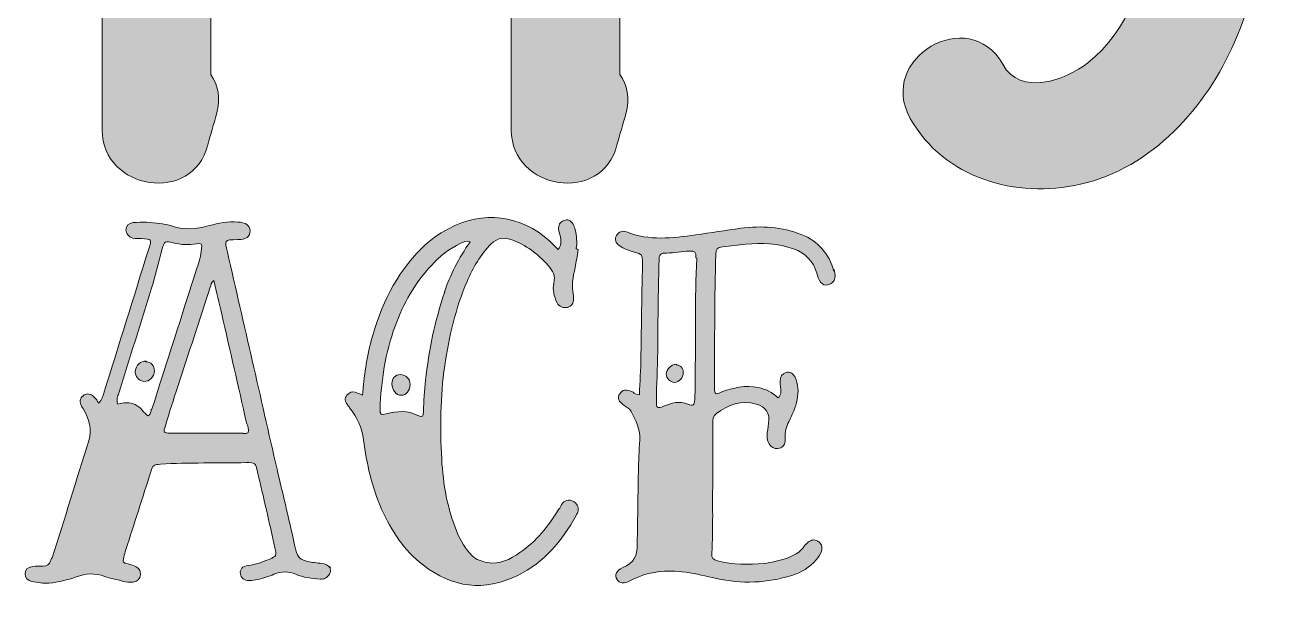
# Model space of a CAD drawing. Header units: inches. Extents: x 88 to 410, y -470 to -31.
# Drawn here: x 222.7 to 409.8, y -469.9 to -385.4 of the extents above; entities that cross this region are included whole.
import ezdxf

# ---------------------------------------------------------------- set-up
doc = ezdxf.new("R2010")
doc.units = ezdxf.units.IN
doc.header["$MEASUREMENT"] = 0
doc.layers.add('Layer 1', color=7, linetype='Continuous')

# ---------------------------------------------------------------- blocks, each defined once
blk = doc.blocks.new('block 15')
at = {"layer": 'Layer 1', "true_color": 0x0b0b0b}
h = blk.add_hatch(color=28, dxfattribs=at)
h.dxf.hatch_style = 2
edge = h.paths.add_edge_path()
edge.add_spline(control_points=[(397.07, -305.72), (400.79, -304.63), (406.25, -307.03), (406.91, -311.39), (408.88, -324.7), (409.75, -338.01), (409.31, -351.31), (408.88, -363.53), (408, -376.62), (402.97, -387.97), (398.82, -397.57), (390.73, -406.73), (380.02, -409.13), (370.41, -411.31), (359.69, -408.26), (354.67, -399.31), (349.64, -390.37), (363.41, -382.29), (368.44, -391.24), (371.06, -396.04), (377.84, -393.64), (381.12, -391.02), (387.24, -386.22), (389.64, -378.37), (390.95, -371.17), (391.39, -368.77), (391.83, -366.37), (392.05, -363.97), (387.89, -368.11), (382.65, -371.17), (375.65, -372.26), (363.63, -374.22), (354.01, -364.62), (351.39, -353.5), (348.33, -341.28), (349.86, -327.31), (349.86, -314.88), (349.86, -304.63), (365.81, -304.63), (365.81, -314.88), (365.81, -324.04), (365.6, -333.21), (365.81, -342.37), (366.03, -347.17), (367.13, -358.3), (374.56, -355.9), (389.86, -351.1), (388.98, -327.31), (389.64, -314.88), (389.64, -312.92), (390.3, -311.39), (391.39, -310.08), (392.26, -307.9), (394.01, -306.15), (396.64, -305.5), (396.64, -305.5), (397.07, -305.72), (397.07, -305.72)], knot_values=[0, 0, 0, 0, 1, 1, 1, 2, 2, 2, 3, 3, 3, 4, 4, 4, 5, 5, 5, 6, 6, 6, 7, 7, 7, 8, 8, 8, 9, 9, 9, 10, 10, 10, 11, 11, 11, 12, 12, 12, 13, 13, 13, 14, 14, 14, 15, 15, 15, 16, 16, 16, 17, 17, 17, 18, 18, 18, 19, 19, 19, 19], degree=3, periodic=1)
h = blk.add_hatch(color=28, dxfattribs=at)
h.dxf.hatch_style = 2
edge = h.paths.add_edge_path()
edge.add_spline(control_points=[(267.24, -308.99), (277.08, -312.48), (284.07, -320.99), (284.95, -331.46), (286.48, -350.66), (267.24, -367.02), (250.41, -373.13), (250.41, -379.68), (250.41, -386.22), (250.41, -392.77), (251.5, -394.29), (251.94, -396.26), (251.29, -398.66), (250.85, -400.18), (250.41, -401.71), (249.97, -403.24), (247.79, -412.18), (234.23, -410), (234.23, -401.06), (234.23, -375.31), (234.23, -349.57), (234.23, -323.82), (224.62, -323.82), (225.05, -308.55), (235.11, -307.9), (245.6, -307.24), (257.41, -305.06), (267.68, -308.55), (267.68, -308.55), (267.24, -308.99), (267.24, -308.99)], knot_values=[0, 0, 0, 0, 1, 1, 1, 2, 2, 2, 3, 3, 3, 4, 4, 4, 5, 5, 5, 6, 6, 6, 7, 7, 7, 8, 8, 8, 9, 9, 9, 10, 10, 10, 10], degree=3, periodic=1)
edge = h.paths.add_edge_path()
edge.add_spline(control_points=[(259.81, -348.91), (263.75, -344.99), (268.77, -338.88), (268.77, -332.99), (268.77, -324.04), (259.37, -322.52), (250.19, -322.95), (250.19, -333.86), (250.19, -344.77), (250.19, -355.68), (253.91, -353.93), (257.19, -351.53), (260.03, -348.7), (260.03, -348.7), (259.81, -348.91), (259.81, -348.91)], knot_values=[0, 0, 0, 0, 1, 1, 1, 2, 2, 2, 3, 3, 3, 4, 4, 4, 5, 5, 5, 5], degree=3, periodic=1)
h = blk.add_hatch(color=28, dxfattribs=at)
h.dxf.hatch_style = 2
edge = h.paths.add_edge_path()
edge.add_spline(control_points=[(328.22, -308.99), (338.06, -312.48), (345.05, -320.99), (345.93, -331.46), (347.46, -350.66), (328.22, -367.02), (311.39, -373.13), (311.39, -379.68), (311.39, -386.22), (311.39, -392.77), (312.48, -394.29), (312.92, -396.26), (312.27, -398.66), (311.83, -400.18), (311.39, -401.71), (310.95, -403.24), (308.77, -412.18), (295.21, -410), (295.21, -401.06), (295.21, -375.31), (295.21, -349.57), (295.21, -323.82), (285.6, -323.82), (286.03, -308.55), (296.09, -307.9), (306.58, -307.24), (318.39, -305.06), (328.66, -308.55), (328.66, -308.55), (328.22, -308.99), (328.22, -308.99)], knot_values=[0, 0, 0, 0, 1, 1, 1, 2, 2, 2, 3, 3, 3, 4, 4, 4, 5, 5, 5, 6, 6, 6, 7, 7, 7, 8, 8, 8, 9, 9, 9, 10, 10, 10, 10], degree=3, periodic=1)
edge = h.paths.add_edge_path()
edge.add_spline(control_points=[(320.79, -348.91), (324.73, -344.99), (329.75, -338.88), (329.75, -332.99), (329.75, -324.04), (320.35, -322.52), (311.17, -322.95), (311.17, -333.86), (311.17, -344.77), (311.17, -355.68), (314.89, -353.93), (318.17, -351.53), (321.01, -348.7), (321.01, -348.7), (320.79, -348.91), (320.79, -348.91)], knot_values=[0, 0, 0, 0, 1, 1, 1, 2, 2, 2, 3, 3, 3, 4, 4, 4, 5, 5, 5, 5], degree=3, periodic=1)
at = {"layer": 'Layer 1', "lineweight": 0}
for points, knots in [([(397.07, -305.72), (400.79, -304.63), (406.25, -307.03), (406.91, -311.39), (408.88, -324.7), (409.75, -338.01), (409.31, -351.31), (408.88, -363.53), (408, -376.62), (402.97, -387.97), (398.82, -397.57), (390.73, -406.73), (380.02, -409.13), (370.41, -411.31), (359.69, -408.26), (354.67, -399.31), (349.64, -390.37), (363.41, -382.29), (368.44, -391.24), (371.06, -396.04), (377.84, -393.64), (381.12, -391.02), (387.24, -386.22), (389.64, -378.37), (390.95, -371.17), (391.39, -368.77), (391.83, -366.37), (392.05, -363.97), (387.89, -368.11), (382.65, -371.17), (375.65, -372.26), (363.63, -374.22), (354.01, -364.62), (351.39, -353.5), (348.33, -341.28), (349.86, -327.31), (349.86, -314.88), (349.86, -304.63), (365.81, -304.63), (365.81, -314.88), (365.81, -324.04), (365.6, -333.21), (365.81, -342.37), (366.03, -347.17), (367.13, -358.3), (374.56, -355.9), (389.86, -351.1), (388.98, -327.31), (389.64, -314.88), (389.64, -312.92), (390.3, -311.39), (391.39, -310.08), (392.26, -307.9), (394.01, -306.15), (396.64, -305.5), (396.64, -305.5), (397.07, -305.72), (397.07, -305.72)], [0, 0, 0, 0, 1, 1, 1, 2, 2, 2, 3, 3, 3, 4, 4, 4, 5, 5, 5, 6, 6, 6, 7, 7, 7, 8, 8, 8, 9, 9, 9, 10, 10, 10, 11, 11, 11, 12, 12, 12, 13, 13, 13, 14, 14, 14, 15, 15, 15, 16, 16, 16, 17, 17, 17, 18, 18, 18, 19, 19, 19, 19]), ([(267.24, -308.99), (277.08, -312.48), (284.07, -320.99), (284.95, -331.46), (286.48, -350.66), (267.24, -367.02), (250.41, -373.13), (250.41, -379.68), (250.41, -386.22), (250.41, -392.77), (251.5, -394.29), (251.94, -396.26), (251.29, -398.66), (250.85, -400.18), (250.41, -401.71), (249.97, -403.24), (247.79, -412.18), (234.23, -410), (234.23, -401.06), (234.23, -375.31), (234.23, -349.57), (234.23, -323.82), (224.62, -323.82), (225.05, -308.55), (235.11, -307.9), (245.6, -307.24), (257.41, -305.06), (267.68, -308.55), (267.68, -308.55), (267.24, -308.99), (267.24, -308.99)], [0, 0, 0, 0, 1, 1, 1, 2, 2, 2, 3, 3, 3, 4, 4, 4, 5, 5, 5, 6, 6, 6, 7, 7, 7, 8, 8, 8, 9, 9, 9, 10, 10, 10, 10]), ([(328.22, -308.99), (338.06, -312.48), (345.05, -320.99), (345.93, -331.46), (347.46, -350.66), (328.22, -367.02), (311.39, -373.13), (311.39, -379.68), (311.39, -386.22), (311.39, -392.77), (312.48, -394.29), (312.92, -396.26), (312.27, -398.66), (311.83, -400.18), (311.39, -401.71), (310.95, -403.24), (308.77, -412.18), (295.21, -410), (295.21, -401.06), (295.21, -375.31), (295.21, -349.57), (295.21, -323.82), (285.6, -323.82), (286.03, -308.55), (296.09, -307.9), (306.58, -307.24), (318.39, -305.06), (328.66, -308.55), (328.66, -308.55), (328.22, -308.99), (328.22, -308.99)], [0, 0, 0, 0, 1, 1, 1, 2, 2, 2, 3, 3, 3, 4, 4, 4, 5, 5, 5, 6, 6, 6, 7, 7, 7, 8, 8, 8, 9, 9, 9, 10, 10, 10, 10])]:
    blk.add_open_spline(points, degree=3, knots=knots, dxfattribs=at)
blk = doc.blocks.new('block 25')
at = {"layer": 'Layer 1', "true_color": 0x0b0b0b}
h = blk.add_hatch(color=28, dxfattribs=at)
h.dxf.hatch_style = 2
edge = h.paths.add_edge_path()
edge.add_spline(control_points=[(305.18, -418.92), (305.03, -419.85), (304.88, -420.7), (304.72, -421.54), (304.41, -422.93), (304.11, -424.32), (304.49, -425.71), (304.49, -425.86), (304.49, -426.02), (304.49, -426.17), (304.49, -426.86), (304.18, -427.33), (303.57, -427.48), (302.95, -427.63), (302.33, -427.4), (302.02, -426.79), (301.56, -425.86), (301.33, -424.86), (301.56, -423.86), (301.79, -422.78), (301.41, -422.01), (300.71, -421.23), (299.17, -419.54), (297.4, -418.15), (295.16, -417.38), (294, -416.99), (293.08, -417.15), (292.23, -418), (290.61, -419.62), (289.53, -421.54), (288.61, -423.63), (286.91, -427.63), (285.91, -431.88), (285.29, -436.19), (284.6, -440.82), (284.6, -445.45), (284.83, -450.08), (285.06, -453.85), (285.67, -457.56), (287.14, -461.03), (287.68, -462.34), (288.37, -463.49), (289.38, -464.5), (289.99, -465.11), (290.76, -465.34), (291.61, -465.5), (293.54, -465.88), (295.01, -465.04), (296.47, -464.03), (298.94, -462.41), (300.71, -460.1), (302.25, -457.63), (302.49, -457.32), (302.64, -456.94), (302.87, -456.63), (303.33, -456.17), (304.03, -456.09), (304.57, -456.48), (305.11, -456.86), (305.26, -457.4), (305.11, -458.02), (305.03, -458.17), (304.95, -458.33), (304.88, -458.48), (302.79, -462.26), (300.1, -465.5), (296.16, -467.43), (291.15, -469.89), (286.45, -469.28), (282.05, -465.88), (279.2, -463.72), (277.35, -460.79), (275.88, -457.56), (274.42, -454.24), (273.64, -450.77), (273.18, -447.22), (272.95, -445.45), (272.26, -443.83), (271.1, -442.44), (271.02, -442.29), (270.87, -442.13), (270.79, -441.98), (270.41, -441.52), (270.33, -441.05), (270.71, -440.59), (271.02, -440.13), (271.49, -439.97), (271.95, -440.13), (272.26, -440.2), (272.57, -440.36), (273.03, -440.59), (273.26, -437.74), (273.64, -435.04), (274.34, -432.42), (275.73, -427.25), (277.96, -422.55), (281.82, -418.69), (282.98, -417.53), (284.37, -416.53), (285.83, -415.76), (290.92, -412.98), (296.63, -413.68), (300.94, -417.61), (301.33, -418), (301.71, -418.38), (302.18, -418.84), (302.64, -418.3), (302.64, -417.69), (302.56, -417.07), (302.49, -416.69), (302.33, -416.3), (302.25, -415.91), (302.18, -415.22), (302.49, -414.76), (303.03, -414.53), (303.57, -414.29), (304.11, -414.53), (304.41, -415.07), (304.57, -415.3), (304.65, -415.61), (304.72, -415.91), (304.95, -416.84), (305.03, -417.76), (304.88, -418.69), (304.88, -418.69), (305.18, -418.92), (305.18, -418.92)], knot_values=[0, 0, 0, 0, 1, 1, 1, 2, 2, 2, 3, 3, 3, 4, 4, 4, 5, 5, 5, 6, 6, 6, 7, 7, 7, 8, 8, 8, 9, 9, 9, 10, 10, 10, 11, 11, 11, 12, 12, 12, 13, 13, 13, 14, 14, 14, 15, 15, 15, 16, 16, 16, 17, 17, 17, 18, 18, 18, 19, 19, 19, 20, 20, 20, 21, 21, 21, 22, 22, 22, 23, 23, 23, 24, 24, 24, 25, 25, 25, 26, 26, 26, 27, 27, 27, 28, 28, 28, 29, 29, 29, 30, 30, 30, 31, 31, 31, 32, 32, 32, 33, 33, 33, 34, 34, 34, 35, 35, 35, 36, 36, 36, 37, 37, 37, 38, 38, 38, 39, 39, 39, 40, 40, 40, 41, 41, 41, 42, 42, 42, 42], degree=3, periodic=1)
edge = h.paths.add_edge_path()
edge.add_spline(control_points=[(285.21, -425.24), (286.14, -422.62), (287.37, -420.16), (289.07, -417.69), (288.45, -417.53), (288.07, -417.76), (287.68, -417.92), (285.98, -418.77), (284.52, -419.85), (283.29, -421.23), (280.82, -423.86), (279.12, -426.94), (277.89, -430.26), (276.42, -434.27), (275.8, -438.43), (275.65, -442.67), (275.65, -443.44), (275.8, -443.6), (276.58, -443.37), (278.2, -442.9), (279.74, -442.83), (281.28, -443.6), (281.97, -443.91), (282.13, -443.75), (282.13, -442.98), (282.13, -441.44), (282.28, -439.9), (282.44, -438.35), (282.9, -433.88), (283.82, -429.49), (285.29, -425.17), (285.29, -425.17), (285.21, -425.24), (285.21, -425.24)], knot_values=[0, 0, 0, 0, 1, 1, 1, 2, 2, 2, 3, 3, 3, 4, 4, 4, 5, 5, 5, 6, 6, 6, 7, 7, 7, 8, 8, 8, 9, 9, 9, 10, 10, 10, 11, 11, 11, 11], degree=3, periodic=1)
edge = h.paths.add_edge_path()
edge.add_spline(control_points=[(280.12, -438.97), (280.12, -439.9), (279.58, -440.59), (278.81, -440.59), (278.04, -440.59), (277.42, -439.82), (277.42, -438.89), (277.42, -438.05), (277.89, -437.51), (278.66, -437.51), (279.51, -437.51), (280.12, -438.12), (280.12, -438.97)], knot_values=[0, 0, 0, 0, 1, 1, 1, 2, 2, 2, 3, 3, 3, 4, 4, 4, 4], degree=3, periodic=1)
h = blk.add_hatch(color=28, dxfattribs=at)
h.dxf.hatch_style = 2
edge = h.paths.add_edge_path()
edge.add_spline(control_points=[(268.09, -466.11), (268.32, -466.5), (268.32, -466.89), (268.09, -467.27), (267.78, -467.81), (267.32, -468.04), (266.7, -467.97), (265.47, -467.89), (264.23, -467.73), (263.08, -467.27), (262, -466.81), (260.92, -466.81), (259.84, -467.27), (259.07, -467.58), (258.22, -467.89), (257.37, -468.04), (256.99, -468.12), (256.6, -468.2), (256.21, -468.2), (255.37, -468.2), (254.9, -467.81), (254.83, -467.19), (254.75, -466.58), (255.13, -466.04), (255.98, -465.96), (257.14, -465.81), (258.14, -465.42), (259.14, -465.04), (260.22, -464.57), (260.22, -464.5), (259.99, -463.34), (259.14, -459.56), (258.3, -455.78), (257.37, -452), (257.06, -450.62), (257.06, -450.62), (255.68, -450.62), (251.43, -450.69), (247.19, -450.62), (242.95, -450.85), (241.87, -450.92), (241.79, -451), (241.49, -452), (240.25, -455.86), (239.02, -459.71), (237.78, -463.57), (237.63, -463.96), (237.55, -464.34), (237.48, -464.73), (237.25, -465.5), (237.32, -465.58), (238.09, -465.73), (238.4, -465.81), (238.79, -465.88), (239.1, -466.04), (239.64, -466.27), (240.02, -466.73), (239.94, -467.35), (239.87, -467.97), (239.48, -468.35), (238.86, -468.43), (238.32, -468.51), (237.78, -468.43), (237.25, -468.27), (236.4, -468.04), (235.47, -467.89), (234.62, -467.58), (233.16, -467.04), (231.77, -467.12), (230.38, -467.66), (229.07, -468.12), (227.68, -468.43), (226.3, -468.58), (225.45, -468.66), (224.6, -468.51), (223.75, -468.35), (223.13, -468.27), (222.75, -467.73), (222.75, -467.19), (222.75, -466.65), (223.13, -466.19), (223.83, -466.11), (224.37, -466.04), (224.91, -466.04), (225.45, -466.04), (225.99, -466.04), (226.37, -465.81), (226.53, -465.27), (226.6, -465.11), (226.68, -464.96), (226.76, -464.8), (228.69, -459.02), (230.38, -453.16), (232.23, -447.38), (232.77, -445.6), (232.31, -444.14), (231.46, -442.67), (231.38, -442.52), (231.23, -442.36), (231.15, -442.21), (230.84, -441.59), (230.92, -441.05), (231.38, -440.67), (231.77, -440.28), (232.31, -440.28), (232.85, -440.67), (233, -440.82), (233.16, -440.98), (233.31, -441.13), (233.47, -441.28), (233.54, -441.52), (233.7, -441.75), (234.24, -441.21), (234.31, -440.74), (234.47, -440.28), (236.71, -433.11), (238.94, -425.94), (241.18, -418.77), (241.64, -417.3), (241.64, -417.3), (240.1, -417.23), (239.64, -417.23), (239.17, -417.23), (238.79, -417.15), (238.17, -416.99), (237.78, -416.45), (237.78, -415.91), (237.78, -415.37), (238.17, -414.91), (238.86, -414.83), (240.18, -414.76), (241.49, -414.76), (242.8, -414.99), (243.34, -415.07), (243.88, -415.14), (244.42, -415.3), (246.34, -415.99), (248.27, -415.84), (250.2, -415.3), (251.59, -414.91), (252.98, -414.68), (254.44, -414.76), (255.6, -414.83), (256.29, -415.3), (256.29, -416.07), (256.29, -416.92), (255.68, -417.38), (254.44, -417.38), (252.28, -417.38), (252.51, -417.53), (252.9, -419.23), (255.37, -430.03), (257.83, -440.82), (260.3, -451.62), (261.23, -455.63), (262.23, -459.64), (263.08, -463.65), (263.31, -464.73), (263.93, -465.19), (264.85, -465.34), (265.55, -465.5), (266.24, -465.58), (266.93, -465.65), (267.47, -465.73), (267.94, -465.88), (268.24, -466.35), (268.24, -466.35), (268.09, -466.11), (268.09, -466.11)], knot_values=[0, 0, 0, 0, 1, 1, 1, 2, 2, 2, 3, 3, 3, 4, 4, 4, 5, 5, 5, 6, 6, 6, 7, 7, 7, 8, 8, 8, 9, 9, 9, 10, 10, 10, 11, 11, 11, 12, 12, 12, 13, 13, 13, 14, 14, 14, 15, 15, 15, 16, 16, 16, 17, 17, 17, 18, 18, 18, 19, 19, 19, 20, 20, 20, 21, 21, 21, 22, 22, 22, 23, 23, 23, 24, 24, 24, 25, 25, 25, 26, 26, 26, 27, 27, 27, 28, 28, 28, 29, 29, 29, 30, 30, 30, 31, 31, 31, 32, 32, 32, 33, 33, 33, 34, 34, 34, 35, 35, 35, 36, 36, 36, 37, 37, 37, 38, 38, 38, 39, 39, 39, 40, 40, 40, 41, 41, 41, 42, 42, 42, 43, 43, 43, 44, 44, 44, 45, 45, 45, 46, 46, 46, 47, 47, 47, 48, 48, 48, 49, 49, 49, 50, 50, 50, 51, 51, 51, 52, 52, 52, 53, 53, 53, 54, 54, 54, 55, 55, 55, 56, 56, 56, 56], degree=3, periodic=1)
edge = h.paths.add_edge_path()
edge.add_spline(control_points=[(241.64, -442.67), (243.88, -435.65), (246.11, -428.64), (248.35, -421.62), (248.66, -420.7), (248.97, -419.77), (249.04, -418.77), (249.12, -418), (249.04, -417.84), (248.27, -418), (247.12, -418.23), (245.96, -418.15), (244.8, -417.84), (243.65, -417.53), (243.49, -417.61), (243.18, -418.77), (242.64, -420.77), (242.18, -422.78), (241.56, -424.78), (239.94, -429.95), (238.32, -435.11), (236.71, -440.28), (236.55, -440.74), (236.32, -441.21), (236.55, -441.9), (237.48, -441.67), (238.32, -441.59), (239.17, -441.98), (240.02, -442.36), (240.41, -443.21), (241.1, -443.67), (241.49, -443.37), (241.49, -442.98), (241.56, -442.67), (241.56, -442.67), (241.64, -442.67), (241.64, -442.67)], knot_values=[0, 0, 0, 0, 1, 1, 1, 2, 2, 2, 3, 3, 3, 4, 4, 4, 5, 5, 5, 6, 6, 6, 7, 7, 7, 8, 8, 8, 9, 9, 9, 10, 10, 10, 11, 11, 11, 12, 12, 12, 12], degree=3, periodic=1)
edge = h.paths.add_edge_path()
edge.add_spline(control_points=[(240.72, -435.58), (241.49, -435.58), (242.03, -436.19), (242.03, -436.97), (242.03, -437.81), (241.25, -438.59), (240.41, -438.51), (239.64, -438.43), (239.1, -437.74), (239.17, -436.97), (239.25, -436.12), (239.94, -435.42), (240.79, -435.5), (240.79, -435.5), (240.72, -435.58), (240.72, -435.58)], knot_values=[0, 0, 0, 0, 1, 1, 1, 2, 2, 2, 3, 3, 3, 4, 4, 4, 5, 5, 5, 5], degree=3, periodic=1)
edge = h.paths.add_edge_path()
edge.add_spline(control_points=[(255.21, -446.3), (256.06, -446.3), (256.14, -446.14), (255.98, -445.37), (255.91, -445.14), (255.83, -444.91), (255.75, -444.68), (254.52, -439.28), (253.28, -433.88), (252.05, -428.48), (251.67, -426.86), (251.28, -425.24), (250.89, -423.47), (250.43, -423.78), (250.43, -424.16), (250.35, -424.47), (248.74, -429.41), (247.12, -434.34), (245.5, -439.28), (244.88, -441.21), (244.26, -443.13), (243.65, -445.14), (243.34, -446.07), (243.41, -446.22), (244.34, -446.22), (247.96, -446.22), (251.59, -446.22), (255.21, -446.22), (255.21, -446.22), (255.21, -446.3), (255.21, -446.3)], knot_values=[0, 0, 0, 0, 1, 1, 1, 2, 2, 2, 3, 3, 3, 4, 4, 4, 5, 5, 5, 6, 6, 6, 7, 7, 7, 8, 8, 8, 9, 9, 9, 10, 10, 10, 10], degree=3, periodic=1)
h = blk.add_hatch(color=28, dxfattribs=at)
h.dxf.hatch_style = 2
edge = h.paths.add_edge_path()
edge.add_spline(control_points=[(343.28, -421.77), (343.44, -422.16), (343.51, -422.62), (343.44, -423.09), (343.36, -423.63), (343.05, -423.93), (342.51, -424.09), (341.97, -424.24), (341.58, -424.09), (341.28, -423.7), (340.97, -423.32), (340.89, -422.85), (340.74, -422.39), (340.2, -420.62), (339.04, -419.38), (337.27, -418.77), (334.95, -417.92), (332.56, -417.84), (330.17, -418.07), (329.02, -418.15), (327.86, -418.3), (326.7, -418.46), (325.78, -418.61), (325.78, -418.69), (325.7, -419.62), (325.47, -425.94), (325.54, -432.26), (325.47, -438.59), (325.47, -438.89), (325.47, -439.2), (325.47, -439.51), (325.54, -440.44), (325.62, -440.51), (326.47, -440.13), (328.24, -439.43), (330.09, -439.05), (332.02, -439.43), (333.1, -439.66), (334.1, -440.13), (334.95, -440.98), (335.49, -440.51), (335.42, -439.97), (335.34, -439.43), (335.34, -439.12), (335.26, -438.82), (335.26, -438.51), (335.26, -437.81), (335.57, -437.35), (336.11, -437.2), (336.65, -437.04), (337.19, -437.27), (337.5, -437.89), (337.96, -438.97), (338.04, -440.05), (337.81, -441.21), (337.57, -442.36), (337.11, -443.44), (336.57, -444.52), (336.19, -445.29), (335.95, -446.07), (336.03, -446.99), (336.03, -447.14), (336.03, -447.3), (336.03, -447.45), (335.95, -448.07), (335.57, -448.46), (334.95, -448.53), (334.34, -448.61), (333.95, -448.3), (333.64, -447.84), (333.41, -447.45), (333.33, -447.07), (333.33, -446.61), (333.33, -445.99), (333.49, -445.37), (333.56, -444.75), (333.8, -443.29), (333.1, -442.29), (331.71, -441.9), (329.48, -441.28), (327.55, -441.98), (325.78, -443.29), (325.24, -443.67), (325.24, -444.21), (325.24, -444.75), (325.24, -447.45), (325.24, -450.15), (325.24, -452.85), (325.16, -456.63), (325.31, -460.41), (325.08, -464.11), (325.01, -464.88), (325.31, -465.11), (325.93, -465.27), (328.24, -465.81), (330.56, -465.88), (332.87, -465.65), (333.95, -465.5), (335.03, -465.27), (336.03, -464.96), (337.19, -464.57), (338.27, -464.03), (338.96, -462.95), (339.12, -462.8), (339.27, -462.64), (339.43, -462.49), (339.89, -462.11), (340.35, -462.03), (340.89, -462.34), (341.43, -462.64), (341.58, -463.18), (341.43, -463.8), (341.28, -464.34), (340.97, -464.73), (340.66, -465.11), (339.66, -466.27), (338.42, -466.96), (337.03, -467.43), (333.33, -468.58), (329.55, -468.74), (325.78, -467.89), (324.23, -467.58), (322.77, -467.19), (321.23, -466.96), (318.37, -466.58), (315.6, -466.81), (312.98, -468.2), (311.97, -468.74), (311.36, -468.66), (310.97, -468.04), (310.58, -467.43), (310.82, -466.65), (311.82, -466.27), (313.51, -465.58), (313.98, -464.5), (313.98, -462.8), (313.98, -460.79), (314.06, -458.79), (314.06, -456.78), (314.13, -453.62), (314.13, -450.46), (314.36, -447.3), (314.44, -445.68), (313.82, -444.29), (313.05, -442.98), (312.82, -442.6), (312.44, -442.36), (312.05, -442.13), (311.2, -441.52), (310.97, -440.98), (311.36, -440.36), (311.74, -439.74), (312.36, -439.66), (313.36, -440.13), (313.59, -440.28), (313.82, -440.51), (314.29, -440.51), (314.36, -438.59), (314.52, -436.73), (314.52, -434.88), (314.59, -431.95), (314.59, -429.02), (314.67, -426.09), (314.67, -424.32), (314.75, -422.55), (314.75, -420.77), (314.75, -419.62), (314.75, -419.62), (313.51, -419.23), (312.74, -419), (311.97, -418.77), (311.36, -418.3), (310.74, -417.92), (310.58, -417.3), (310.89, -416.76), (311.2, -416.22), (311.74, -415.99), (312.36, -416.22), (315.75, -417.61), (319.22, -417.15), (322.69, -416.69), (324.93, -416.38), (327.16, -415.99), (329.4, -415.68), (332.49, -415.3), (335.49, -415.45), (338.42, -416.61), (340.97, -417.61), (342.51, -419.46), (343.28, -422.08), (343.28, -422.08), (343.28, -421.77), (343.28, -421.77)], knot_values=[0, 0, 0, 0, 1, 1, 1, 2, 2, 2, 3, 3, 3, 4, 4, 4, 5, 5, 5, 6, 6, 6, 7, 7, 7, 8, 8, 8, 9, 9, 9, 10, 10, 10, 11, 11, 11, 12, 12, 12, 13, 13, 13, 14, 14, 14, 15, 15, 15, 16, 16, 16, 17, 17, 17, 18, 18, 18, 19, 19, 19, 20, 20, 20, 21, 21, 21, 22, 22, 22, 23, 23, 23, 24, 24, 24, 25, 25, 25, 26, 26, 26, 27, 27, 27, 28, 28, 28, 29, 29, 29, 30, 30, 30, 31, 31, 31, 32, 32, 32, 33, 33, 33, 34, 34, 34, 35, 35, 35, 36, 36, 36, 37, 37, 37, 38, 38, 38, 39, 39, 39, 40, 40, 40, 41, 41, 41, 42, 42, 42, 43, 43, 43, 44, 44, 44, 45, 45, 45, 46, 46, 46, 47, 47, 47, 48, 48, 48, 49, 49, 49, 50, 50, 50, 51, 51, 51, 52, 52, 52, 53, 53, 53, 54, 54, 54, 55, 55, 55, 56, 56, 56, 57, 57, 57, 58, 58, 58, 59, 59, 59, 60, 60, 60, 61, 61, 61, 62, 62, 62, 63, 63, 63, 64, 64, 64, 64], degree=3, periodic=1)
edge = h.paths.add_edge_path()
edge.add_spline(control_points=[(322.69, -420.08), (322.77, -419.23), (322.61, -419.08), (321.69, -419.08), (320.61, -419.15), (319.53, -419.38), (318.37, -419.38), (317.37, -419.38), (317.22, -419.54), (317.22, -420.54), (317.22, -422.01), (317.14, -423.47), (317.14, -424.94), (316.99, -429.79), (317.14, -434.73), (316.83, -439.59), (316.83, -440.2), (316.83, -440.82), (316.83, -441.44), (316.83, -442.52), (316.91, -442.6), (317.91, -442.21), (319.07, -441.75), (320.22, -441.36), (321.53, -441.9), (322.31, -442.21), (322.46, -442.13), (322.54, -441.21), (322.61, -440.28), (322.61, -439.36), (322.61, -438.43), (322.69, -432.34), (322.54, -426.25), (322.85, -420.16), (322.85, -420.16), (322.69, -420.08), (322.69, -420.08)], knot_values=[0, 0, 0, 0, 1, 1, 1, 2, 2, 2, 3, 3, 3, 4, 4, 4, 5, 5, 5, 6, 6, 6, 7, 7, 7, 8, 8, 8, 9, 9, 9, 10, 10, 10, 11, 11, 11, 12, 12, 12, 12], degree=3, periodic=1)
edge = h.paths.add_edge_path()
edge.add_spline(control_points=[(319.76, -436.04), (320.38, -436.04), (320.84, -436.5), (320.84, -437.2), (320.84, -437.97), (320.22, -438.66), (319.53, -438.66), (318.91, -438.66), (318.3, -438.05), (318.3, -437.43), (318.3, -436.73), (319.07, -435.96), (319.76, -435.96), (319.76, -435.96), (319.76, -436.04), (319.76, -436.04)], knot_values=[0, 0, 0, 0, 1, 1, 1, 2, 2, 2, 3, 3, 3, 4, 4, 4, 5, 5, 5, 5], degree=3, periodic=1)
at = {"layer": 'Layer 1', "lineweight": 0}
for points, knots in [([(305.18, -418.92), (305.03, -419.85), (304.88, -420.7), (304.72, -421.54), (304.41, -422.93), (304.11, -424.32), (304.49, -425.71), (304.49, -425.86), (304.49, -426.02), (304.49, -426.17), (304.49, -426.86), (304.18, -427.33), (303.57, -427.48), (302.95, -427.63), (302.33, -427.4), (302.02, -426.79), (301.56, -425.86), (301.33, -424.86), (301.56, -423.86), (301.79, -422.78), (301.41, -422.01), (300.71, -421.23), (299.17, -419.54), (297.4, -418.15), (295.16, -417.38), (294, -416.99), (293.08, -417.15), (292.23, -418), (290.61, -419.62), (289.53, -421.54), (288.61, -423.63), (286.91, -427.63), (285.91, -431.88), (285.29, -436.19), (284.6, -440.82), (284.6, -445.45), (284.83, -450.08), (285.06, -453.85), (285.67, -457.56), (287.14, -461.03), (287.68, -462.34), (288.37, -463.49), (289.38, -464.5), (289.99, -465.11), (290.76, -465.34), (291.61, -465.5), (293.54, -465.88), (295.01, -465.04), (296.47, -464.03), (298.94, -462.41), (300.71, -460.1), (302.25, -457.63), (302.49, -457.32), (302.64, -456.94), (302.87, -456.63), (303.33, -456.17), (304.03, -456.09), (304.57, -456.48), (305.11, -456.86), (305.26, -457.4), (305.11, -458.02), (305.03, -458.17), (304.95, -458.33), (304.88, -458.48), (302.79, -462.26), (300.1, -465.5), (296.16, -467.43), (291.15, -469.89), (286.45, -469.28), (282.05, -465.88), (279.2, -463.72), (277.35, -460.79), (275.88, -457.56), (274.42, -454.24), (273.64, -450.77), (273.18, -447.22), (272.95, -445.45), (272.26, -443.83), (271.1, -442.44), (271.02, -442.29), (270.87, -442.13), (270.79, -441.98), (270.41, -441.52), (270.33, -441.05), (270.71, -440.59), (271.02, -440.13), (271.49, -439.97), (271.95, -440.13), (272.26, -440.2), (272.57, -440.36), (273.03, -440.59), (273.26, -437.74), (273.64, -435.04), (274.34, -432.42), (275.73, -427.25), (277.96, -422.55), (281.82, -418.69), (282.98, -417.53), (284.37, -416.53), (285.83, -415.76), (290.92, -412.98), (296.63, -413.68), (300.94, -417.61), (301.33, -418), (301.71, -418.38), (302.18, -418.84), (302.64, -418.3), (302.64, -417.69), (302.56, -417.07), (302.49, -416.69), (302.33, -416.3), (302.25, -415.91), (302.18, -415.22), (302.49, -414.76), (303.03, -414.53), (303.57, -414.29), (304.11, -414.53), (304.41, -415.07), (304.57, -415.3), (304.65, -415.61), (304.72, -415.91), (304.95, -416.84), (305.03, -417.76), (304.88, -418.69), (304.88, -418.69), (305.18, -418.92), (305.18, -418.92)], [0, 0, 0, 0, 1, 1, 1, 2, 2, 2, 3, 3, 3, 4, 4, 4, 5, 5, 5, 6, 6, 6, 7, 7, 7, 8, 8, 8, 9, 9, 9, 10, 10, 10, 11, 11, 11, 12, 12, 12, 13, 13, 13, 14, 14, 14, 15, 15, 15, 16, 16, 16, 17, 17, 17, 18, 18, 18, 19, 19, 19, 20, 20, 20, 21, 21, 21, 22, 22, 22, 23, 23, 23, 24, 24, 24, 25, 25, 25, 26, 26, 26, 27, 27, 27, 28, 28, 28, 29, 29, 29, 30, 30, 30, 31, 31, 31, 32, 32, 32, 33, 33, 33, 34, 34, 34, 35, 35, 35, 36, 36, 36, 37, 37, 37, 38, 38, 38, 39, 39, 39, 40, 40, 40, 41, 41, 41, 42, 42, 42, 42]), ([(268.09, -466.11), (268.32, -466.5), (268.32, -466.89), (268.09, -467.27), (267.78, -467.81), (267.32, -468.04), (266.7, -467.97), (265.47, -467.89), (264.23, -467.73), (263.08, -467.27), (262, -466.81), (260.92, -466.81), (259.84, -467.27), (259.07, -467.58), (258.22, -467.89), (257.37, -468.04), (256.99, -468.12), (256.6, -468.2), (256.21, -468.2), (255.37, -468.2), (254.9, -467.81), (254.83, -467.19), (254.75, -466.58), (255.13, -466.04), (255.98, -465.96), (257.14, -465.81), (258.14, -465.42), (259.14, -465.04), (260.22, -464.57), (260.22, -464.5), (259.99, -463.34), (259.14, -459.56), (258.3, -455.78), (257.37, -452), (257.06, -450.62), (257.06, -450.62), (255.68, -450.62), (251.43, -450.69), (247.19, -450.62), (242.95, -450.85), (241.87, -450.92), (241.79, -451), (241.49, -452), (240.25, -455.86), (239.02, -459.71), (237.78, -463.57), (237.63, -463.96), (237.55, -464.34), (237.48, -464.73), (237.25, -465.5), (237.32, -465.58), (238.09, -465.73), (238.4, -465.81), (238.79, -465.88), (239.1, -466.04), (239.64, -466.27), (240.02, -466.73), (239.94, -467.35), (239.87, -467.97), (239.48, -468.35), (238.86, -468.43), (238.32, -468.51), (237.78, -468.43), (237.25, -468.27), (236.4, -468.04), (235.47, -467.89), (234.62, -467.58), (233.16, -467.04), (231.77, -467.12), (230.38, -467.66), (229.07, -468.12), (227.68, -468.43), (226.3, -468.58), (225.45, -468.66), (224.6, -468.51), (223.75, -468.35), (223.13, -468.27), (222.75, -467.73), (222.75, -467.19), (222.75, -466.65), (223.13, -466.19), (223.83, -466.11), (224.37, -466.04), (224.91, -466.04), (225.45, -466.04), (225.99, -466.04), (226.37, -465.81), (226.53, -465.27), (226.6, -465.11), (226.68, -464.96), (226.76, -464.8), (228.69, -459.02), (230.38, -453.16), (232.23, -447.38), (232.77, -445.6), (232.31, -444.14), (231.46, -442.67), (231.38, -442.52), (231.23, -442.36), (231.15, -442.21), (230.84, -441.59), (230.92, -441.05), (231.38, -440.67), (231.77, -440.28), (232.31, -440.28), (232.85, -440.67), (233, -440.82), (233.16, -440.98), (233.31, -441.13), (233.47, -441.28), (233.54, -441.52), (233.7, -441.75), (234.24, -441.21), (234.31, -440.74), (234.47, -440.28), (236.71, -433.11), (238.94, -425.94), (241.18, -418.77), (241.64, -417.3), (241.64, -417.3), (240.1, -417.23), (239.64, -417.23), (239.17, -417.23), (238.79, -417.15), (238.17, -416.99), (237.78, -416.45), (237.78, -415.91), (237.78, -415.37), (238.17, -414.91), (238.86, -414.83), (240.18, -414.76), (241.49, -414.76), (242.8, -414.99), (243.34, -415.07), (243.88, -415.14), (244.42, -415.3), (246.34, -415.99), (248.27, -415.84), (250.2, -415.3), (251.59, -414.91), (252.98, -414.68), (254.44, -414.76), (255.6, -414.83), (256.29, -415.3), (256.29, -416.07), (256.29, -416.92), (255.68, -417.38), (254.44, -417.38), (252.28, -417.38), (252.51, -417.53), (252.9, -419.23), (255.37, -430.03), (257.83, -440.82), (260.3, -451.62), (261.23, -455.63), (262.23, -459.64), (263.08, -463.65), (263.31, -464.73), (263.93, -465.19), (264.85, -465.34), (265.55, -465.5), (266.24, -465.58), (266.93, -465.65), (267.47, -465.73), (267.94, -465.88), (268.24, -466.35), (268.24, -466.35), (268.09, -466.11), (268.09, -466.11)], [0, 0, 0, 0, 1, 1, 1, 2, 2, 2, 3, 3, 3, 4, 4, 4, 5, 5, 5, 6, 6, 6, 7, 7, 7, 8, 8, 8, 9, 9, 9, 10, 10, 10, 11, 11, 11, 12, 12, 12, 13, 13, 13, 14, 14, 14, 15, 15, 15, 16, 16, 16, 17, 17, 17, 18, 18, 18, 19, 19, 19, 20, 20, 20, 21, 21, 21, 22, 22, 22, 23, 23, 23, 24, 24, 24, 25, 25, 25, 26, 26, 26, 27, 27, 27, 28, 28, 28, 29, 29, 29, 30, 30, 30, 31, 31, 31, 32, 32, 32, 33, 33, 33, 34, 34, 34, 35, 35, 35, 36, 36, 36, 37, 37, 37, 38, 38, 38, 39, 39, 39, 40, 40, 40, 41, 41, 41, 42, 42, 42, 43, 43, 43, 44, 44, 44, 45, 45, 45, 46, 46, 46, 47, 47, 47, 48, 48, 48, 49, 49, 49, 50, 50, 50, 51, 51, 51, 52, 52, 52, 53, 53, 53, 54, 54, 54, 55, 55, 55, 56, 56, 56, 56]), ([(343.28, -421.77), (343.44, -422.16), (343.51, -422.62), (343.44, -423.09), (343.36, -423.63), (343.05, -423.93), (342.51, -424.09), (341.97, -424.24), (341.58, -424.09), (341.28, -423.7), (340.97, -423.32), (340.89, -422.85), (340.74, -422.39), (340.2, -420.62), (339.04, -419.38), (337.27, -418.77), (334.95, -417.92), (332.56, -417.84), (330.17, -418.07), (329.02, -418.15), (327.86, -418.3), (326.7, -418.46), (325.78, -418.61), (325.78, -418.69), (325.7, -419.62), (325.47, -425.94), (325.54, -432.26), (325.47, -438.59), (325.47, -438.89), (325.47, -439.2), (325.47, -439.51), (325.54, -440.44), (325.62, -440.51), (326.47, -440.13), (328.24, -439.43), (330.09, -439.05), (332.02, -439.43), (333.1, -439.66), (334.1, -440.13), (334.95, -440.98), (335.49, -440.51), (335.42, -439.97), (335.34, -439.43), (335.34, -439.12), (335.26, -438.82), (335.26, -438.51), (335.26, -437.81), (335.57, -437.35), (336.11, -437.2), (336.65, -437.04), (337.19, -437.27), (337.5, -437.89), (337.96, -438.97), (338.04, -440.05), (337.81, -441.21), (337.57, -442.36), (337.11, -443.44), (336.57, -444.52), (336.19, -445.29), (335.95, -446.07), (336.03, -446.99), (336.03, -447.14), (336.03, -447.3), (336.03, -447.45), (335.95, -448.07), (335.57, -448.46), (334.95, -448.53), (334.34, -448.61), (333.95, -448.3), (333.64, -447.84), (333.41, -447.45), (333.33, -447.07), (333.33, -446.61), (333.33, -445.99), (333.49, -445.37), (333.56, -444.75), (333.8, -443.29), (333.1, -442.29), (331.71, -441.9), (329.48, -441.28), (327.55, -441.98), (325.78, -443.29), (325.24, -443.67), (325.24, -444.21), (325.24, -444.75), (325.24, -447.45), (325.24, -450.15), (325.24, -452.85), (325.16, -456.63), (325.31, -460.41), (325.08, -464.11), (325.01, -464.88), (325.31, -465.11), (325.93, -465.27), (328.24, -465.81), (330.56, -465.88), (332.87, -465.65), (333.95, -465.5), (335.03, -465.27), (336.03, -464.96), (337.19, -464.57), (338.27, -464.03), (338.96, -462.95), (339.12, -462.8), (339.27, -462.64), (339.43, -462.49), (339.89, -462.11), (340.35, -462.03), (340.89, -462.34), (341.43, -462.64), (341.58, -463.18), (341.43, -463.8), (341.28, -464.34), (340.97, -464.73), (340.66, -465.11), (339.66, -466.27), (338.42, -466.96), (337.03, -467.43), (333.33, -468.58), (329.55, -468.74), (325.78, -467.89), (324.23, -467.58), (322.77, -467.19), (321.23, -466.96), (318.37, -466.58), (315.6, -466.81), (312.98, -468.2), (311.97, -468.74), (311.36, -468.66), (310.97, -468.04), (310.58, -467.43), (310.82, -466.65), (311.82, -466.27), (313.51, -465.58), (313.98, -464.5), (313.98, -462.8), (313.98, -460.79), (314.06, -458.79), (314.06, -456.78), (314.13, -453.62), (314.13, -450.46), (314.36, -447.3), (314.44, -445.68), (313.82, -444.29), (313.05, -442.98), (312.82, -442.6), (312.44, -442.36), (312.05, -442.13), (311.2, -441.52), (310.97, -440.98), (311.36, -440.36), (311.74, -439.74), (312.36, -439.66), (313.36, -440.13), (313.59, -440.28), (313.82, -440.51), (314.29, -440.51), (314.36, -438.59), (314.52, -436.73), (314.52, -434.88), (314.59, -431.95), (314.59, -429.02), (314.67, -426.09), (314.67, -424.32), (314.75, -422.55), (314.75, -420.77), (314.75, -419.62), (314.75, -419.62), (313.51, -419.23), (312.74, -419), (311.97, -418.77), (311.36, -418.3), (310.74, -417.92), (310.58, -417.3), (310.89, -416.76), (311.2, -416.22), (311.74, -415.99), (312.36, -416.22), (315.75, -417.61), (319.22, -417.15), (322.69, -416.69), (324.93, -416.38), (327.16, -415.99), (329.4, -415.68), (332.49, -415.3), (335.49, -415.45), (338.42, -416.61), (340.97, -417.61), (342.51, -419.46), (343.28, -422.08), (343.28, -422.08), (343.28, -421.77), (343.28, -421.77)], [0, 0, 0, 0, 1, 1, 1, 2, 2, 2, 3, 3, 3, 4, 4, 4, 5, 5, 5, 6, 6, 6, 7, 7, 7, 8, 8, 8, 9, 9, 9, 10, 10, 10, 11, 11, 11, 12, 12, 12, 13, 13, 13, 14, 14, 14, 15, 15, 15, 16, 16, 16, 17, 17, 17, 18, 18, 18, 19, 19, 19, 20, 20, 20, 21, 21, 21, 22, 22, 22, 23, 23, 23, 24, 24, 24, 25, 25, 25, 26, 26, 26, 27, 27, 27, 28, 28, 28, 29, 29, 29, 30, 30, 30, 31, 31, 31, 32, 32, 32, 33, 33, 33, 34, 34, 34, 35, 35, 35, 36, 36, 36, 37, 37, 37, 38, 38, 38, 39, 39, 39, 40, 40, 40, 41, 41, 41, 42, 42, 42, 43, 43, 43, 44, 44, 44, 45, 45, 45, 46, 46, 46, 47, 47, 47, 48, 48, 48, 49, 49, 49, 50, 50, 50, 51, 51, 51, 52, 52, 52, 53, 53, 53, 54, 54, 54, 55, 55, 55, 56, 56, 56, 57, 57, 57, 58, 58, 58, 59, 59, 59, 60, 60, 60, 61, 61, 61, 62, 62, 62, 63, 63, 63, 64, 64, 64, 64]), ([(241.64, -442.67), (243.88, -435.65), (246.11, -428.64), (248.35, -421.62), (248.66, -420.7), (248.97, -419.77), (249.04, -418.77), (249.12, -418), (249.04, -417.84), (248.27, -418), (247.12, -418.23), (245.96, -418.15), (244.8, -417.84), (243.65, -417.53), (243.49, -417.61), (243.18, -418.77), (242.64, -420.77), (242.18, -422.78), (241.56, -424.78), (239.94, -429.95), (238.32, -435.11), (236.71, -440.28), (236.55, -440.74), (236.32, -441.21), (236.55, -441.9), (237.48, -441.67), (238.32, -441.59), (239.17, -441.98), (240.02, -442.36), (240.41, -443.21), (241.1, -443.67), (241.49, -443.37), (241.49, -442.98), (241.56, -442.67), (241.56, -442.67), (241.64, -442.67), (241.64, -442.67)], [0, 0, 0, 0, 1, 1, 1, 2, 2, 2, 3, 3, 3, 4, 4, 4, 5, 5, 5, 6, 6, 6, 7, 7, 7, 8, 8, 8, 9, 9, 9, 10, 10, 10, 11, 11, 11, 12, 12, 12, 12]), ([(285.21, -425.24), (286.14, -422.62), (287.37, -420.16), (289.07, -417.69), (288.45, -417.53), (288.07, -417.76), (287.68, -417.92), (285.98, -418.77), (284.52, -419.85), (283.29, -421.23), (280.82, -423.86), (279.12, -426.94), (277.89, -430.26), (276.42, -434.27), (275.8, -438.43), (275.65, -442.67), (275.65, -443.44), (275.8, -443.6), (276.58, -443.37), (278.2, -442.9), (279.74, -442.83), (281.28, -443.6), (281.97, -443.91), (282.13, -443.75), (282.13, -442.98), (282.13, -441.44), (282.28, -439.9), (282.44, -438.35), (282.9, -433.88), (283.82, -429.49), (285.29, -425.17), (285.29, -425.17), (285.21, -425.24), (285.21, -425.24)], [0, 0, 0, 0, 1, 1, 1, 2, 2, 2, 3, 3, 3, 4, 4, 4, 5, 5, 5, 6, 6, 6, 7, 7, 7, 8, 8, 8, 9, 9, 9, 10, 10, 10, 11, 11, 11, 11]), ([(322.69, -420.08), (322.77, -419.23), (322.61, -419.08), (321.69, -419.08), (320.61, -419.15), (319.53, -419.38), (318.37, -419.38), (317.37, -419.38), (317.22, -419.54), (317.22, -420.54), (317.22, -422.01), (317.14, -423.47), (317.14, -424.94), (316.99, -429.79), (317.14, -434.73), (316.83, -439.59), (316.83, -440.2), (316.83, -440.82), (316.83, -441.44), (316.83, -442.52), (316.91, -442.6), (317.91, -442.21), (319.07, -441.75), (320.22, -441.36), (321.53, -441.9), (322.31, -442.21), (322.46, -442.13), (322.54, -441.21), (322.61, -440.28), (322.61, -439.36), (322.61, -438.43), (322.69, -432.34), (322.54, -426.25), (322.85, -420.16), (322.85, -420.16), (322.69, -420.08), (322.69, -420.08)], [0, 0, 0, 0, 1, 1, 1, 2, 2, 2, 3, 3, 3, 4, 4, 4, 5, 5, 5, 6, 6, 6, 7, 7, 7, 8, 8, 8, 9, 9, 9, 10, 10, 10, 11, 11, 11, 12, 12, 12, 12]), ([(255.21, -446.3), (256.06, -446.3), (256.14, -446.14), (255.98, -445.37), (255.91, -445.14), (255.83, -444.91), (255.75, -444.68), (254.52, -439.28), (253.28, -433.88), (252.05, -428.48), (251.67, -426.86), (251.28, -425.24), (250.89, -423.47), (250.43, -423.78), (250.43, -424.16), (250.35, -424.47), (248.74, -429.41), (247.12, -434.34), (245.5, -439.28), (244.88, -441.21), (244.26, -443.13), (243.65, -445.14), (243.34, -446.07), (243.41, -446.22), (244.34, -446.22), (247.96, -446.22), (251.59, -446.22), (255.21, -446.22), (255.21, -446.22), (255.21, -446.3), (255.21, -446.3)], [0, 0, 0, 0, 1, 1, 1, 2, 2, 2, 3, 3, 3, 4, 4, 4, 5, 5, 5, 6, 6, 6, 7, 7, 7, 8, 8, 8, 9, 9, 9, 10, 10, 10, 10]), ([(240.72, -435.58), (241.49, -435.58), (242.03, -436.19), (242.03, -436.97), (242.03, -437.81), (241.25, -438.59), (240.41, -438.51), (239.64, -438.43), (239.1, -437.74), (239.17, -436.97), (239.25, -436.12), (239.94, -435.42), (240.79, -435.5), (240.79, -435.5), (240.72, -435.58), (240.72, -435.58)], [0, 0, 0, 0, 1, 1, 1, 2, 2, 2, 3, 3, 3, 4, 4, 4, 5, 5, 5, 5]), ([(280.12, -438.97), (280.12, -439.9), (279.58, -440.59), (278.81, -440.59), (278.04, -440.59), (277.42, -439.82), (277.42, -438.89), (277.42, -438.05), (277.89, -437.51), (278.66, -437.51), (279.51, -437.51), (280.12, -438.12), (280.12, -438.97)], [0, 0, 0, 0, 1, 1, 1, 2, 2, 2, 3, 3, 3, 4, 4, 4, 4]), ([(319.76, -436.04), (320.38, -436.04), (320.84, -436.5), (320.84, -437.2), (320.84, -437.97), (320.22, -438.66), (319.53, -438.66), (318.91, -438.66), (318.3, -438.05), (318.3, -437.43), (318.3, -436.73), (319.07, -435.96), (319.76, -435.96), (319.76, -435.96), (319.76, -436.04), (319.76, -436.04)], [0, 0, 0, 0, 1, 1, 1, 2, 2, 2, 3, 3, 3, 4, 4, 4, 5, 5, 5, 5])]:
    blk.add_open_spline(points, degree=3, knots=knots, dxfattribs=at)
blk = doc.blocks.new('block 2')
at = {"layer": 'Layer 1'}
for name in ['block 15', 'block 25']:
    blk.add_blockref(name, (0, 0), dxfattribs=at)

msp = doc.modelspace()

# ---------------------------------------------------------------- block references
at = {"layer": 'Layer 1'}
msp.add_blockref('block 2', (0, 0), dxfattribs=at)

doc.saveas('drawing.dxf')
